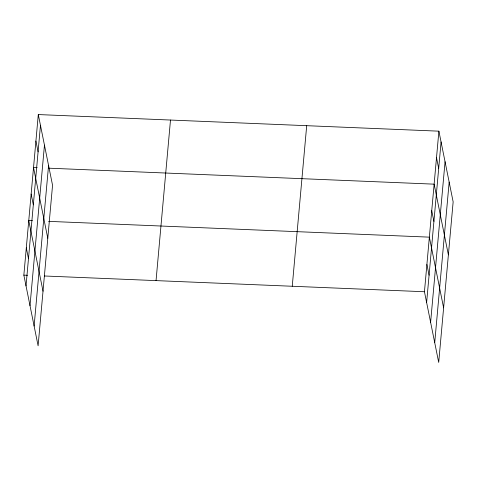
<?xml version="1.0" encoding="UTF-8"?>
<svg xmlns="http://www.w3.org/2000/svg" width="477" height="477" viewBox="0 0 477 477"><rect width="100%" height="100%" fill="white"/><g stroke="black" fill="none" stroke-linecap="round" stroke-linejoin="round"><path stroke-width="0.72" d="M38.297 114.563L52.553 185.261L38.106 345.831L23.85 275.134L38.297 114.563L438.894 131.169L453.15 201.866L438.703 362.437L424.447 291.739L438.894 131.169M26.026 285.926L40.473 125.356M30.009 305.691L44.456 145.127M34.117 326.059L48.565 165.495M156.045 280.613L170.492 120.043M292.252 286.26L306.699 125.689M426.623 302.525L441.07 141.961M430.612 322.297L445.059 161.733M434.72 342.665L449.161 182.101M37.2 167.707L33.527 167.552L47.783 238.25M48.952 168.19L434.13 184.158L448.38 254.855M32.436 220.69L28.763 220.541L43.019 291.238M48.588 221.364L429.36 237.147L443.616 307.844M23.85 275.134L27.523 275.283M44.415 275.986L424.447 291.739M436.509 157.666L438.685 168.453M431.745 210.649L433.921 221.441M426.903 264.443L429.079 275.229M35.912 141.061L38.088 151.853M31.148 194.044L33.318 204.836M26.307 247.837L28.483 258.629"/></g></svg>
